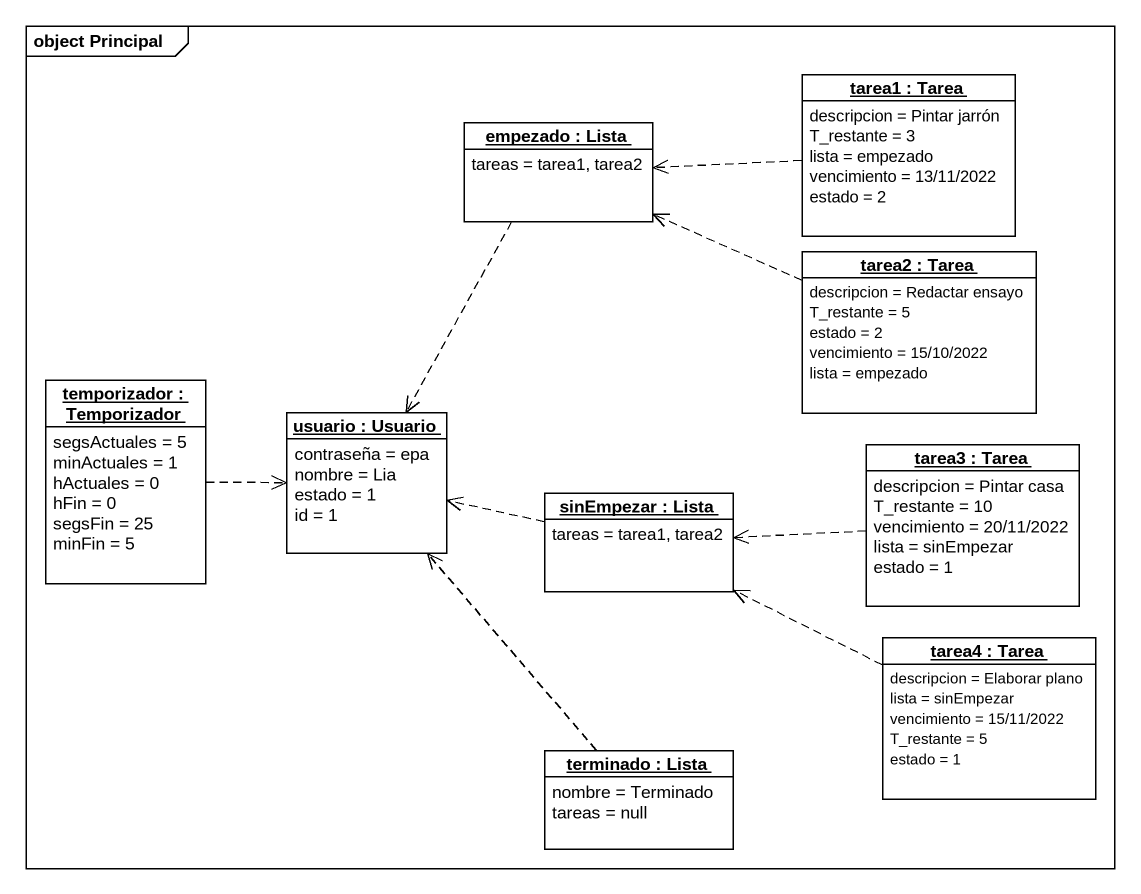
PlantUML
@startuml
mainframe object Principal
hide circle
hide empty members
object "tarea1 : Tarea" as tarea1 {
  descripcion = Pintar jarrón
  T_restante = 3
  lista = empezado
  vencimiento = 13/11/2022
  estado = 2
}
object "empezado : Lista" as empezado {
  tareas = tarea1, tarea2
}
object "tarea2 : Tarea" as tarea2 {
  descripcion = Redactar ensayo
  T_restante = 5
  estado = 2
  vencimiento = 15/10/2022
  lista = empezado
}
object "temporizador : Temporizador" as temporizador {
  segsActuales = 5
  minActuales = 1
  hActuales = 0
  hFin = 0
  segsFin = 25
  minFin = 5
}
object "usuario : Usuario" as usuario {
  contraseña = epa
  nombre = Lia
  estado = 1
  id = 1
}
object "tarea3 : Tarea" as tarea3 {
  descripcion = Pintar casa
  T_restante = 10
  vencimiento = 20/11/2022
  lista = sinEmpezar
  estado = 1
}
object "sinEmpezar : Lista" as sinEmpezar {
  tareas = tarea1, tarea2
}
object "tarea4 : Tarea" as tarea4 {
  descripcion = Elaborar plano
  lista = sinEmpezar
  vencimiento = 15/11/2022
  T_restante = 5
  estado = 1
}
object "terminado : Lista" as terminado {
  nombre = Terminado
  tareas = null
}
tarea1 .left.> empezado
empezado ..> usuario
tarea2 .left.> empezado
temporizador .right.> usuario
tarea3 .left.> sinEmpezar
sinEmpezar .left.> usuario
tarea4 .left.> sinEmpezar
terminado .up.> usuario
@enduml
